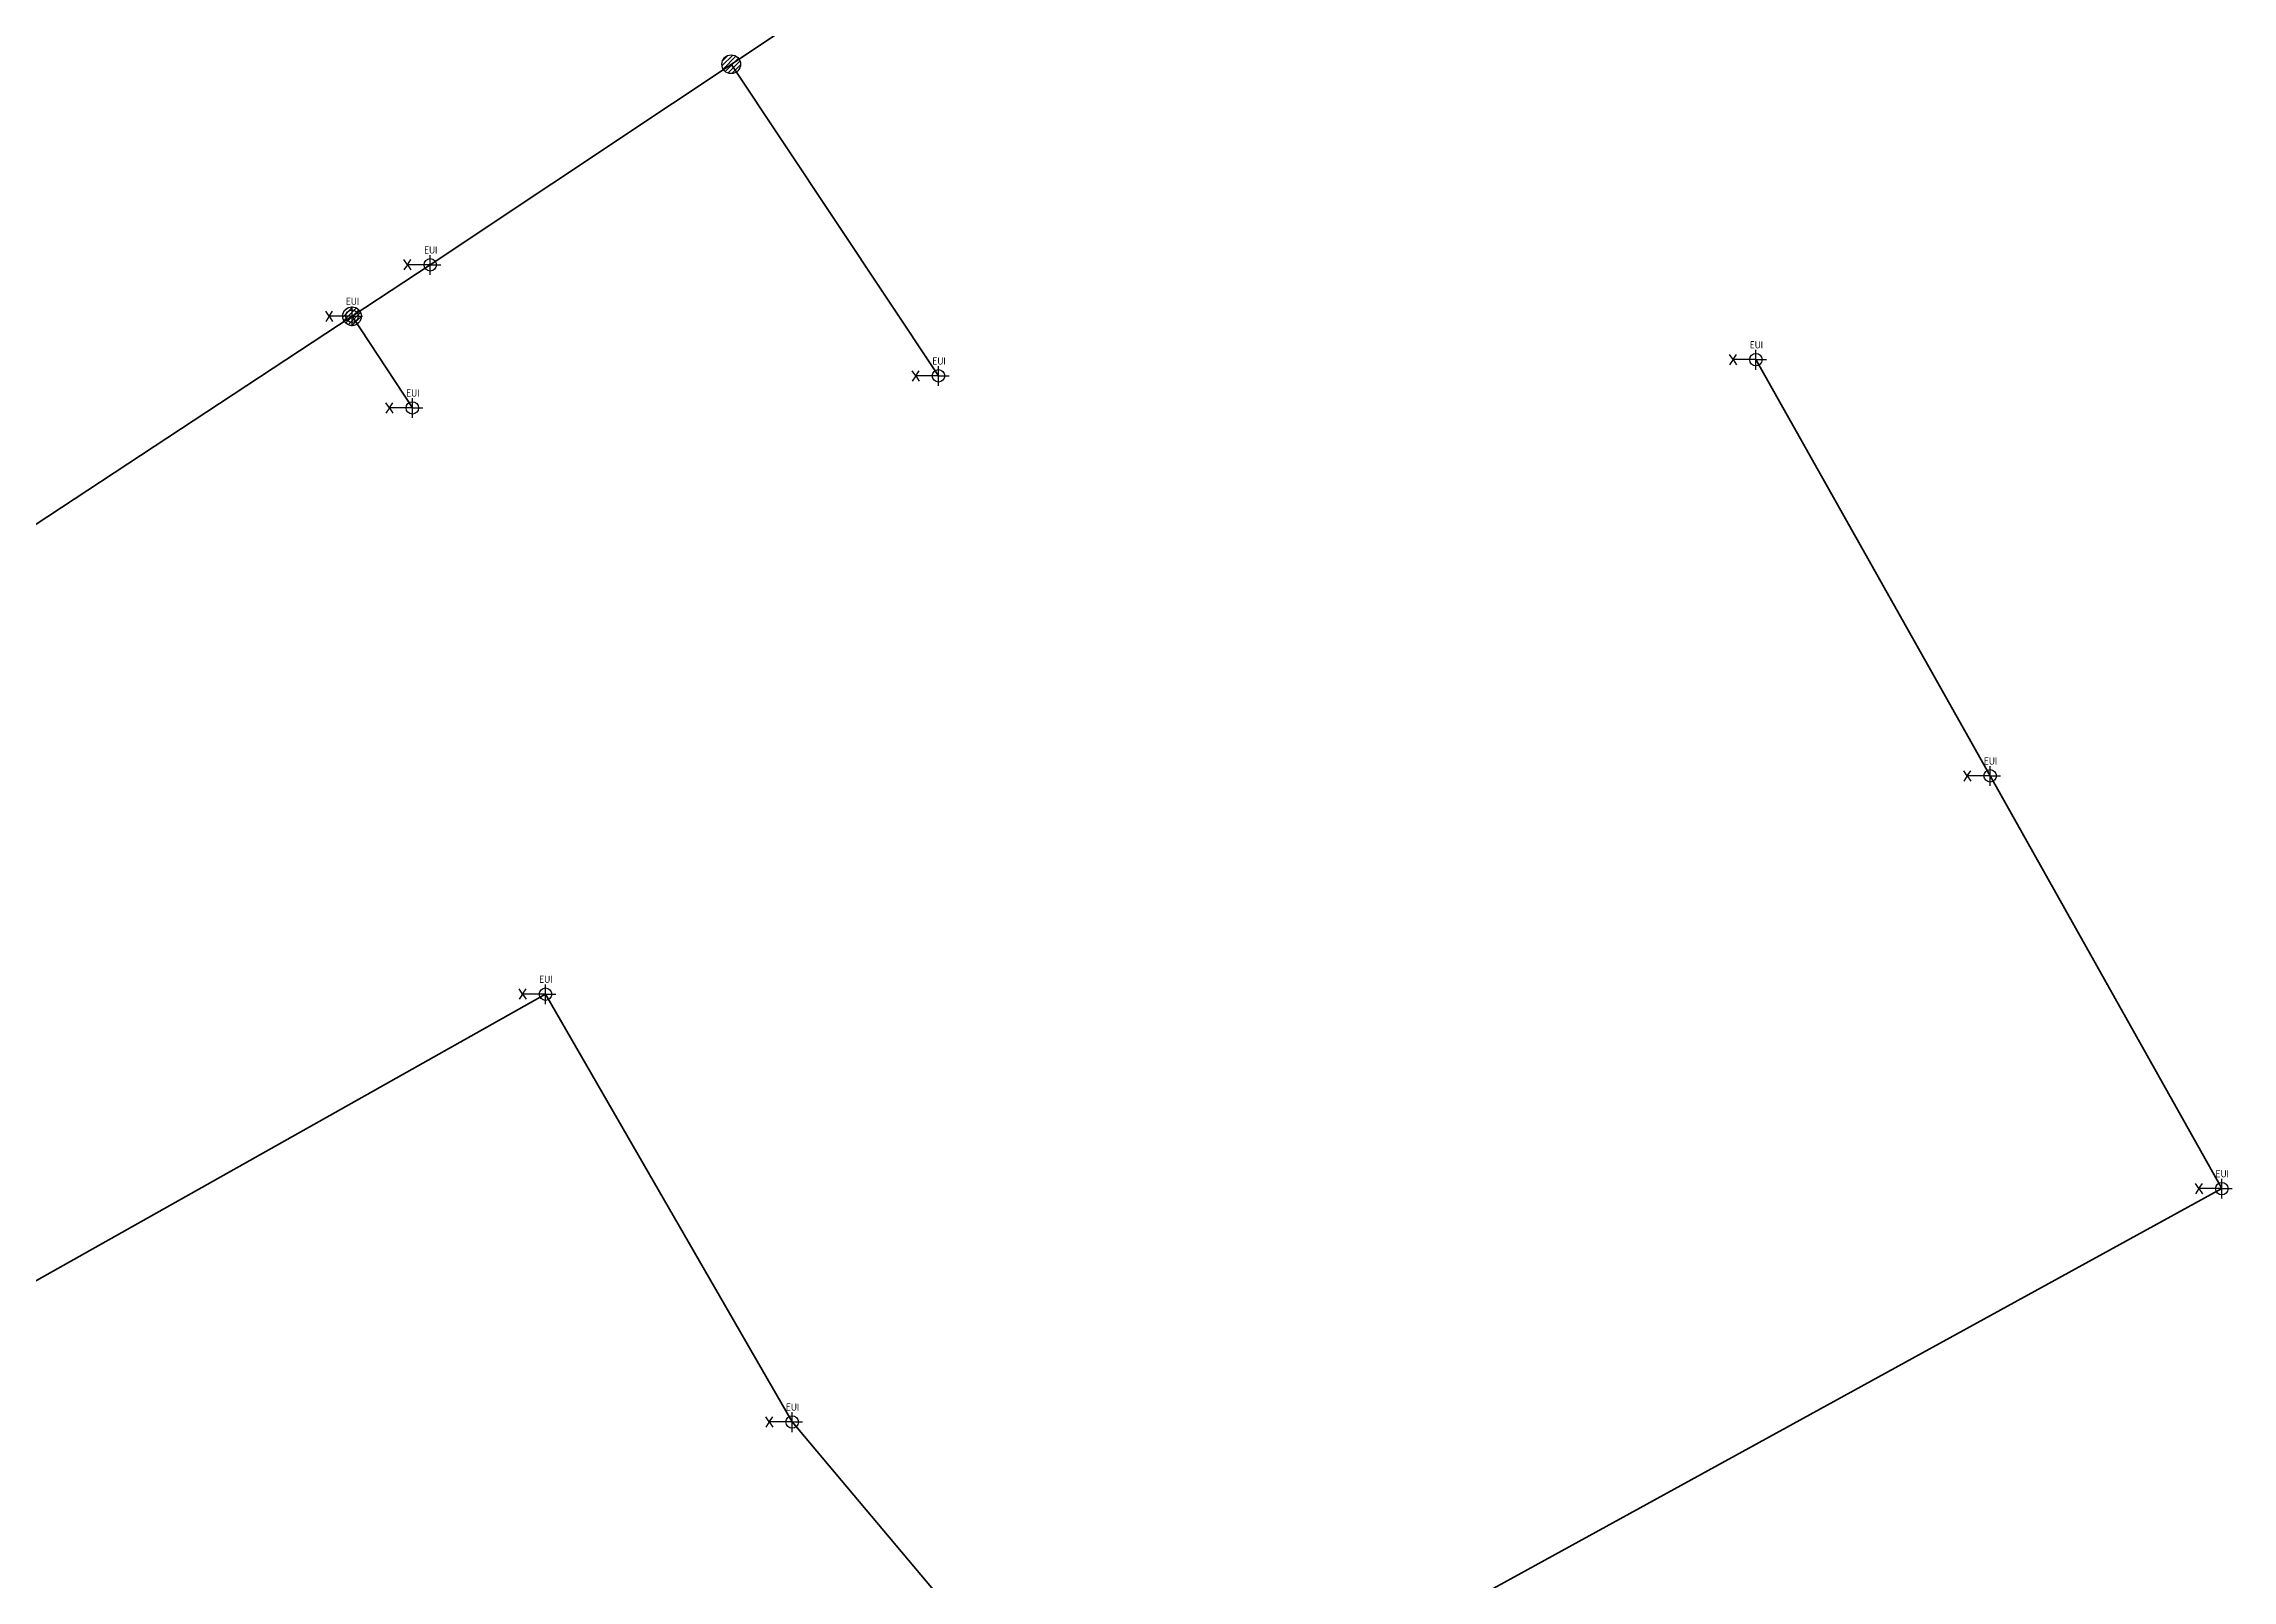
# Model space of a CAD drawing. Extents: x 254729 to 255138, y 477881 to 478324.
# Drawn here: x 255027.6 to 255132.8, y 478021.1 to 478095 of the extents above; entities that cross this region are included whole.
import ezdxf
from ezdxf.enums import TextEntityAlignment as Align

# ---------------------------------------------------------------- set-up
doc = ezdxf.new("R2010")
doc.units = 0
doc.header["$LTSCALE"] = 0.2
for name, color, linetype, lineweight in [('N-WE-KL-ET_LS_HULPSTUK-S', 10, 'Continuous', 25), ('N-WE-KL-ET_LS_OV_ARMATUUR-S', 7, 'Continuous', 25), ('N-WE-KL-ET_LS_OV_KABEL_VOEDINGSKABEL-G', 10, 'KL-LS-OV-VOEDING', 35)]:
    doc.layers.add(name, color=color, linetype=linetype, lineweight=lineweight)
doc.styles.add('NLCS-ISO', font='NLCS-ISO.ttf')
doc.styles.get("Standard").update_dxf_attribs({"font": 'NLCS-ISO.ttf'})
doc.linetypes.add('KL-LS-OV-VOEDING', pattern='A,14,-1,["OV",Standard,S=1.8,R=0,X=0.5,Y=-0.9],-5,14,-0.5,["V",Standard,S=1.8,R=0,X=-0.15,Y=-0.9],-1.5', length=36)

# ---------------------------------------------------------------- blocks, each defined once
blk = doc.blocks.new('SKL-ET_OV_ARMATUUR_1UITHOUDER-SO')
for p, q in [((-5.5, 0), (-6.34, 1.24)), ((-5.5, 0), (-6.34, -1.24)), ((-5.5, 0), (-4.66, 1.24)), ((-1.5, 0), (-5.5, 0)), ((-5.5, 0), (-4.66, -1.24)), ((0, 0), (-1.49, 0)), ((0, -2.42), (0, 2.33)), ((0, 0), (2.52, 0))]:
    blk.add_line(p, q)
blk.add_circle((0, 0), 1.5)
at = {"style": 'NLCS-ISO'}
blk.add_attdef('TYPE', text='', height=1.75, dxfattribs=at).set_placement((0.11, 3.57), align=Align.MIDDLE_CENTER)
blk = doc.blocks.new('SKL-ET_HULP_MOF-SO')
h = blk.add_hatch()
h.set_pattern_fill('ANSI31', color=256, scale=6, style=0)
h.set_pattern_definition([(45, (-2.25, -126.982), (-0.53033, 0.53033), [])])
edge = h.paths.add_edge_path()
edge.add_arc((0, 0), 2.25, 0, 360)
at = {"linetype": 'Continuous'}
blk.add_circle((0, 0), 2.25, dxfattribs=at)

msp = doc.modelspace()

# ---------------------------------------------------------------- linework, layer by layer
at = {"layer": 'N-WE-KL-ET_LS_OV_KABEL_VOEDINGSKABEL-G'}
for points in [[(255042.38, 478081.89), (255046.14, 478084.36), (255063.63, 478096.01), (255070.85, 478100.76)], [(255070.58, 478079.02), (255060.61, 478094)], [(254984.44, 478023.97), (254985.26, 478025.43), (254980.2, 478034.13), (254986.42, 478042.56), (254987.57, 478043.67), (254990.81, 478047.95), (254991.59, 478048.41), (254997.03, 478056.11), (255000.98, 478059.63), (255006.77, 478058.46), (255042.38, 478081.89)], [(255045.28, 478077.48), (255042.38, 478081.89)], [(254984.44, 478023.97), (254985.94, 478024.2), (254990.81, 478015.56), (255002.86, 478021.84), (255051.68, 478049.3), (255063.54, 478028.73), (255078.8, 478010.59), (255132.28, 478039.95), (255121.14, 478059.79), (255109.88, 478079.8)]]:
    msp.add_lwpolyline(points, dxfattribs=at)

# ---------------------------------------------------------------- block references
at = {"layer": 'N-WE-KL-ET_LS_HULPSTUK-S', "xscale": 0.2, "yscale": 0.2, "zscale": 0.2}
for p in [(255060.61, 478094), (255042.38, 478081.89)]:
    msp.add_blockref('SKL-ET_HULP_MOF-SO', p, dxfattribs=at)
at = {"layer": 'N-WE-KL-ET_LS_OV_ARMATUUR-S', "xscale": 0.2, "yscale": 0.2, "zscale": 0.2}
for p in [(255046.14, 478084.36), (255042.38, 478081.89), (255109.88, 478079.8), (255070.58, 478079.02), (255045.28, 478077.48), (255121.14, 478059.79), (255051.68, 478049.3), (255132.28, 478039.95), (255063.54, 478028.73)]:
    msp.add_blockref('SKL-ET_OV_ARMATUUR_1UITHOUDER-SO', p, dxfattribs=at).add_auto_attribs({'TYPE': 'EUI'})

doc.saveas('drawing.dxf')
